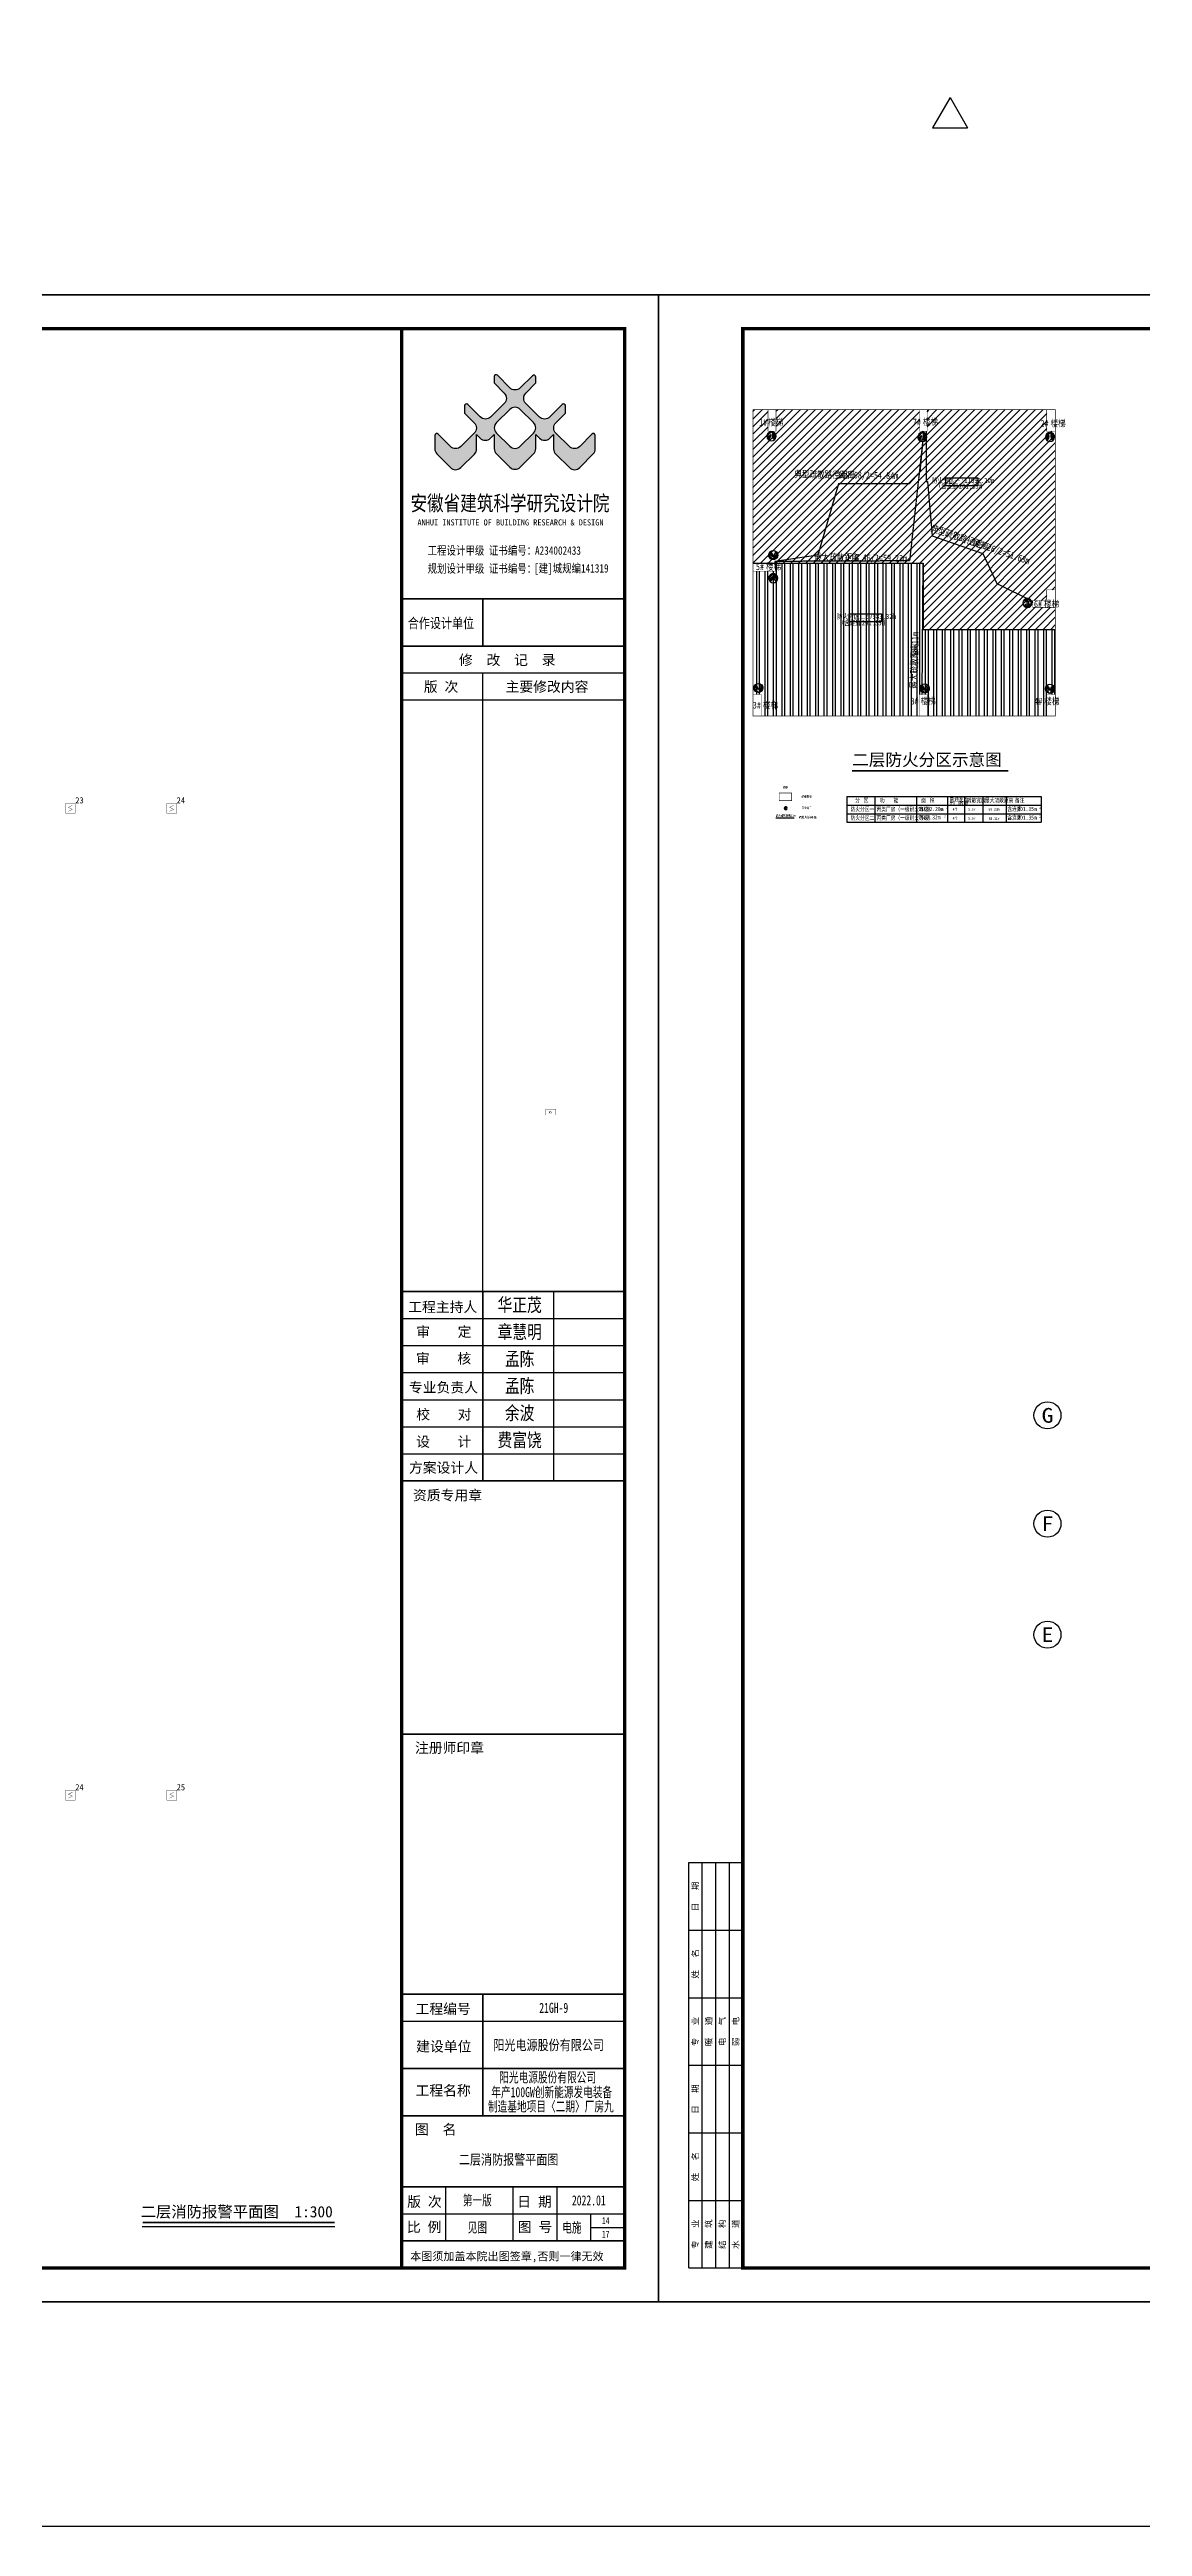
# Model space of a CAD drawing. Header units: millimetres. Extents: x -633009578 to 5705885, y -633235091 to 2571734.
# Drawn here: x 3427861 to 3524959, y 1815059 to 2035000 of the extents above; entities that cross this region are included whole.
import ezdxf
from ezdxf.enums import TextEntityAlignment as Align

# ---------------------------------------------------------------- set-up
doc = ezdxf.new("R2010")
doc.units = ezdxf.units.MM
doc.header["$LTSCALE"] = 1000
doc.header["$MEASUREMENT"] = 0
doc.linetypes.add('DASH', pattern=[0.35, 0.25, -0.1])
doc.linetypes.add('HIDDEN', pattern=[0.375, 0.25, -0.125])
doc.layers.get('0').update_dxf_attribs({"color": 9})
for name, color, linetype in [('000000000000电气', 7, 'Continuous'), ('3T_WOOD', 21, 'Continuous'), ('A-AREA(分区)', 251, 'Continuous'), ('A-AREA(房间)', 247, 'Continuous'), ('A-DI-N(图名)', 6, 'Continuous'), ('A-HATH(填充)', 8, 'Continuous'), ('A-OTHER(其它)', 192, 'Continuous'), ('A-TEXT(房间)', 243, 'Continuous'), ('AXIS_TEXT', 7, 'Continuous'), ('C-AXIS(轴号)', 3, 'Continuous'), ('C-TAB(表格)', 7, 'Continuous'), ('DIM_MODI', 6, 'Continuous'), ('PUB_TEXT', 7, 'Continuous'), ('分区', 230, 'Continuous'), ('标注', 4, 'Continuous'), ('设备-消防', 3, 'Continuous'), ('设备-照明', 3, 'Continuous'), ('设备-箱柜', 3, 'Continuous'), ('院图签、封面151013$0$PUB_TITLE', 153, 'Continuous'), ('院图签、封面151013$0$图签文字', 4, 'Continuous')]:
    doc.layers.add(name, color=color, linetype=linetype)
doc.styles.add('_TCH_AXIS', font='simhei.ttf', dxfattribs={"bigfont": 'GBCBIG'})
doc.styles.add('IDQSTYLE', font='simhei.ttf', dxfattribs={"width": 0.707, "bigfont": 'hztxt.shx'})
doc.styles.get("Standard").update_dxf_attribs({"font": 'simhei.ttf', "bigfont": 'hztxt.shx'})
doc.styles.add('TXT', font='simhei.ttf', dxfattribs={"width": 0.8, "bigfont": 'hztxt.shx'})
doc.styles.add('宋', font='simhei.ttf', dxfattribs={"width": 0.8})
doc.styles.add('宋体', font='simhei.ttf')
doc.styles.add('院图签、封面151013$0$-仿宋_GB2312', font='simhei.ttf')
doc.styles.add('院图签、封面151013$0$-宋体', font='simhei.ttf', dxfattribs={"width": 0.8})
doc.styles.add('黑体', font='simhei.ttf', dxfattribs={"width": 0.8})

# ---------------------------------------------------------------- blocks, each defined once
blk = doc.blocks.new('HC001224')
at = {"color": 0, "linetype": 'Continuous', "const_width": 0.2}
blk.add_lwpolyline([(-3.125, 3.125), (3.125, 3.125), (3.125, -3.125), (-3.125, -3.125)], close=True, dxfattribs=at)
blk.add_lwpolyline([(1.25, 1.875), (-1.25, 0.625), (1.25, -0.625), (-1.25, -1.875)], dxfattribs=at)
at = {"color": 0, "style": 'IDQSTYLE', "width": 0.7}
blk.add_attdef('PSFHATT', (5.125, -3.125), '', height=2.5, dxfattribs=at)
blk = doc.blocks.new('G$C30390A01')
at = {"layer": '院图签、封面151013$0$图签文字', "color": 6, "style": '院图签、封面151013$0$-宋体', "width": 0.7}
for s, p in [('年产100GW创新能源发电装备', (224, -862)), ('阳光电源股份有限公司', (460, -424)), ('制造基地项目〈二期〉厂房九', (125, -1285))]:
    blk.add_text(s, height=300, dxfattribs=at).set_placement(p)
blk = doc.blocks.new('院图签、封面151013$0$$titleblk$00000094')
at = {"layer": '院图签、封面151013$0$PUB_TITLE'}
for p, q in [((-120, 16), (0, 16)), ((-120, 16), (-120, 0)), ((-100, 16), (-100, 0)), ((-80, 16), (-80, 0)), ((-60, 16), (-60, 0)), ((-40, 16), (-40, 0)), ((-20, 16), (-20, 0)), ((0, 16), (0, 0)), ((-120, 12), (0, 12)), ((-120, 8), (0, 8)), ((-120, 4), (0, 4)), ((-120, 0), (0, 0))]:
    blk.add_line(p, q, dxfattribs=at)
at = {"layer": '院图签、封面151013$0$PUB_TITLE', "style": '院图签、封面151013$0$-仿宋_GB2312'}
for s, p in [('专   业', (-110, 13.2)), ('姓   名', (-90, 13.2)), ('日   期', (-70, 13.2)), ('专   业', (-50, 13.2)), ('姓   名', (-30, 13.2)), ('日   期', (-10, 13.2)), ('建   筑', (-110, 9.2)), ('暖   通', (-50, 9.2)), ('结   构', (-110, 5.2)), ('水   道', (-110, 1.2)), ('弱   电', (-50, 1.2)), ('电   气', (-50, 5.2))]:
    blk.add_text(s, height=1.8, dxfattribs=at).set_placement(p, align=Align.CENTER)
blk = doc.blocks.new('建筑图框_A1')
at = {"layer": '院图签、封面151013$0$PUB_TITLE', "ltscale": 100}
h = blk.add_hatch(color=256, dxfattribs=at)
h.paths.add_polyline_path([(78824, 55788), (78460, 56157, 0.670794), (78361, 56117), (78361, 55904), (78647, 55614, -0.414214), (78645, 55306), (78246, 54913, -0.414214), (77938, 54915), (77577, 55281, 0.670794), (77478, 55240), (77478, 54846, 0.197036), (77540, 54694), (77938, 54290, 0.414214), (78245, 54288), (78650, 54687, 0.20079), (78715, 54842), (78715, 55268), (78821, 55161, 0.414214), (79128, 55159), (79240, 55268), (79240, 54850, 0.200112), (79304, 54696), (79701, 54303, 0.411512), (80008, 54303), (80405, 54696, 0.200112), (80469, 54850), (80469, 55268), (80581, 55159, 0.414214), (80888, 55161), (80994, 55268), (80994, 54842, 0.20079), (81059, 54687), (81464, 54288, 0.414214), (81771, 54290), (82169, 54694, 0.197036), (82231, 54846), (82231, 55240, 0.670794), (82132, 55281), (81771, 54915, -0.414214), (81463, 54913), (81064, 55306, -0.414214), (81062, 55614), (81348, 55904), (81348, 56117, 0.670794), (81249, 56157), (80885, 55788, -0.414214), (80577, 55786), (80175, 56182, -0.414214), (80172, 56490), (80471, 56793), (80471, 56967, 0.66557), (80372, 57008), (80009, 56650, -0.414214), (79701, 56652), (79337, 57021, 0.670794), (79238, 56981), (79238, 56793), (79537, 56490, -0.414214), (79534, 56182), (79132, 55786, -0.414214)])
h.paths.add_polyline_path([(79305, 55621), (79702, 56012, -0.409989), (80007, 56012), (80404, 55621, -0.417685), (80404, 55312), (80008, 54919, -0.411512), (79701, 54919), (79305, 55312, -0.417685)], flags=16)
at = {"layer": '院图签、封面151013$0$PUB_TITLE'}
for p, q in [((76500, 49000), (83100, 49000)), ((83100, 49000), (76500, 49000)), ((76500, 49000), (83100, 49000)), ((83100, 48200), (76500, 48200)), ((78900, 29801), (78900, 48199)), ((83100, 47400), (76500, 47400)), ((83100, 29900), (76500, 29900)), ((83100, 29900), (76500, 29900)), ((76500, 29900), (83100, 29900)), ((76500, 29900), (83100, 29900)), ((76500, 29900), (83100, 29900)), ((83100, 29900), (76500, 29900)), ((76500, 29900), (83100, 29900)), ((76500, 29900), (83100, 29900)), ((83100, 29900), (76500, 29900)), ((81000, 24301), (81000, 29900)), ((76500, 29100), (83100, 29100)), ((76500, 28300), (83100, 28300)), ((76500, 27500), (83100, 27500)), ((76500, 26700), (83100, 26700)), ((76500, 25900), (83100, 25900)), ((76500, 25100), (83100, 25100)), ((77800, 1800), (77800, 3411)), ((79800, 1800), (79800, 3411)), ((81100, 1800), (81100, 3411)), ((76500, 2600), (83100, 2600)), ((82100, 1800), (82100, 2600)), ((82100, 2200), (83100, 2200))]:
    blk.add_line(p, q, dxfattribs=at)
blk.add_lwpolyline([(0, 0), (84100, 0), (84100, 59400), (0, 59400)], close=True, dxfattribs=at)
at = {"layer": '院图签、封面151013$0$PUB_TITLE', "const_width": 100}
blk.add_lwpolyline([(2500, 1000), (83100, 1000), (83100, 58400), (2500, 58400)], close=True, dxfattribs=at)
at = {"layer": '院图签、封面151013$0$PUB_TITLE'}
for points, const_width in [([(76500, 1000), (76500, 58400)], 100), ([(76500, 50400), (83100, 50400)], 48), ([(78900, 49000), (78900, 50400)], 48), ([(76500, 49000), (83100, 49000)], 48), ([(76500, 29900), (83100, 29900)], 50), ([(76500, 29900), (83100, 29900)], 48), ([(76500, 29900), (83100, 29900)], 48), ([(76500, 29900), (83100, 29900)], 48), ([(76500, 29900), (83100, 29900)], 48), ([(76500, 29900), (83100, 29900)], 48), ([(76500, 29900), (83100, 29900)], 48), ([(76500, 29900), (83100, 29900)], 48), ([(76500, 29900), (83100, 29900)], 48), ([(83100, 29900), (76500, 29900)], 35.3), ([(83100, 29900), (76500, 29900)], 35.3), ([(78900, 24301), (78900, 29900)], 48), ([(76500, 24300), (83100, 24300)], 48), ([(76500, 16800), (83100, 16800)], 48), ([(76500, 9100), (83100, 9100)], 48), ([(76500, 9100), (83100, 9100)], 48), ([(78900, 5500), (78900, 9100)], 48), ([(76500, 8300), (83100, 8300)], 48), ([(76500, 8300), (83100, 8300)], 48), ([(76500, 6900), (83100, 6900)], 48), ([(76500, 6900), (83100, 6900)], 48), ([(76500, 5500), (83100, 5500)], 48), ([(76500, 5500), (83100, 5500)], 48), ([(76500, 3400), (83100, 3400)], 48), ([(76500, 1800), (83100, 1800)], 48)]:
    blk.add_lwpolyline(points, dxfattribs=dict(at, const_width=const_width))
for points in [[(80172, 56490), (80471, 56793), (80471, 56967, 0.66557), (80372, 57008), (80009, 56650, -0.414214), (79701, 56652), (79337, 57021, 0.670794), (79238, 56981), (79238, 56793), (79537, 56490, -0.414214), (79534, 56182), (79132, 55786, -0.414214), (78824, 55788), (78460, 56157, 0.670794), (78361, 56117), (78361, 55904), (78647, 55614, -0.414214), (78645, 55306), (78246, 54913, -0.414214), (77938, 54915), (77577, 55281, 0.670794), (77478, 55240), (77478, 54846, 0.197036), (77540, 54694), (77938, 54290, 0.414214), (78245, 54288), (78650, 54687, 0.20079), (78715, 54842), (78715, 55268), (78821, 55161, 0.414214), (79128, 55159), (79240, 55268), (79240, 54850, 0.200112), (79304, 54696), (79701, 54303, 0.411512), (80008, 54303), (80405, 54696, 0.200112), (80469, 54850), (80469, 55268), (80581, 55159, 0.414214), (80888, 55161), (80994, 55268), (80994, 54842, 0.20079), (81059, 54687), (81464, 54288, 0.414214), (81771, 54290), (82169, 54694, 0.197036), (82231, 54846), (82231, 55240, 0.670794), (82132, 55281), (81771, 54915, -0.414214), (81463, 54913), (81064, 55306, -0.414214), (81062, 55614), (81348, 55904), (81348, 56117, 0.670794), (81249, 56157), (80885, 55788, -0.414214), (80577, 55786), (80175, 56182, -0.414214)], [(80404, 55621), (80007, 56012, 0.409989), (79702, 56012), (79305, 55621, 0.417685), (79305, 55312), (79701, 54919, 0.411512), (80008, 54919), (80404, 55312, 0.417685)]]:
    blk.add_lwpolyline(points, format="xyb", close=True, dxfattribs=at)
at = {"layer": '院图签、封面151013$0$PUB_TITLE', "xscale": 100, "yscale": 100, "zscale": 100, "rotation": 89.99999999999999}
blk.add_blockref('院图签、封面151013$0$$titleblk$00000094', (2500, 13000), dxfattribs=at)
at = {"layer": '院图签、封面151013$0$PUB_TITLE', "style": '院图签、封面151013$0$-宋体', "width": 0.8}
for s, height, p in [('安徽省建筑科学研究设计院', 450, (76757, 53010)), ('规划设计甲级 证书编号：', 250, (77264, 51174)), ('工程设计甲级 证书编号：', 250, (77264, 51709)), ('A234002433', 250, (80445, 51709)), ('[建]城规编141319', 250, (80416, 51182)), ('合作设计单位', 300, (76678, 49536))]:
    blk.add_text(s, height=height, dxfattribs=at).set_placement(p)
at = {"layer": '院图签、封面151013$0$PUB_TITLE', "ltscale": 100, "style": '院图签、封面151013$0$-宋体'}
blk.add_text('ANHUI INSTITUTE OF BUILDING RESEARCH & DESIGN', height=180, dxfattribs=at).set_placement((76964, 52576))
at = {"layer": '院图签、封面151013$0$PUB_TITLE', "style": '院图签、封面151013$0$-宋体'}
for s, height, p in [('修  改  记  录', 300, (78192, 48446)), ('版 次', 300, (77152, 47653)), ('主要修改内容', 300, (79572, 47653)), ('工程主持人', 300, (76689, 29294)), ('审    定', 300, (76930, 28560)), ('审    核', 300, (76921, 27769)), ('专业负责人', 300, (76711, 26914)), ('校    对', 300, (76930, 26115)), ('设    计', 300, (76926, 25308)), ('方案设计人', 300, (76712, 24538)), ('资质专用章', 300, (76832, 23721)), ('注册师印章', 300, (76890, 16247)), ('工程编号', 300, (76906, 8519)), ('建设单位', 300, (76925, 7409)), ('工程名称', 300, (76906, 6104)), ('图  名', 300, (76890, 4952)), ('版 次', 300, (76659, 2811)), ('日 期', 300, (79920, 2814)), ('比 例', 300, (76652, 2063)), ('图 号', 300, (79934, 2063)), ('本图须加盖本院出图签章,否则一律无效', 240, (76750, 1224))]:
    blk.add_text(s, height=height, dxfattribs=at).set_placement(p)
at = {"layer": '院图签、封面151013$0$图签文字', "color": 6, "style": '院图签、封面151013$0$-宋体'}
for tag, height, width, p in [('工程主持人', 400, 0.8, (79991, 29506)), ('审定', 400, 0.8, (79991, 28706)), ('审核', 400, 0.8, (79991, 27906)), ('专业负责人', 400, 0.8, (79991, 27106)), ('校对', 400, 0.8, (79991, 26306)), ('设计', 400, 0.8, (79991, 25506)), ('方案设计人', 400, 0.8, (79991, 24707)), ('工程编号', 300, 0.7, (81000, 8700)), ('版次', 300, 0.7, (78738, 3006)), ('日期', 300, 0.7, (82038, 3000)), ('比例', 300, 0.7, (78738, 2200)), ('图号_X施', 300, 0.7, (81538, 2200)), ('图号', 200, 0.7, (82538, 2400)), ('图号_总数', 200, 0.7, (82538, 2000))]:
    blk.add_attdef(tag, text='', height=height, dxfattribs=dict(at, width=width)).set_placement(p, align=Align.MIDDLE_CENTER)
at = {"layer": '院图签、封面151013$0$图签文字', "color": 6, "style": '院图签、封面151013$0$-宋体', "width": 0.7}
for tag, p in [('建设单位_001', (80936, 7446)), ('工程名称_001', (80934, 6045)), ('图名_001', (79743, 4060))]:
    blk.add_attdef(tag, p, '', height=300, dxfattribs=at)
blk = doc.blocks.new('ggdfgd')
at = {"layer": '分区'}
h = blk.add_hatch(color=256, dxfattribs=at)
edge = h.paths.add_edge_path()
edge.add_line((33, -1343), (-502, -833))
edge.add_ellipse((-425, -752), major_axis=(112, 3), ratio=0.9999996, start_angle=44.99996, end_angle=225, ccw=False)
edge.add_line((-348, -671), (-89, -917))
edge.add_ellipse((-848, -827), major_axis=(764, 19), ratio=0.9999996, start_angle=-8.15742, end_angle=24.12322)
edge.add_ellipse((-848, -827), major_axis=(764, 19), ratio=0.9999996, start_angle=24.12323, end_angle=56.40386)
edge.add_ellipse((17, -671), major_axis=(671, 17), ratio=0.9999996, start_angle=131.58272, end_angle=270)
h = blk.add_hatch(color=256, dxfattribs=at)
edge = h.paths.add_edge_path()
edge.add_line((33, -1343), (543, -807))
edge.add_ellipse((462, -730), major_axis=(112, 3), ratio=0.999999, start_angle=-45.00003, end_angle=135.00001)
edge.add_line((381, -653), (135, -912))
edge.add_ellipse((889, -784), major_axis=(764, 19), ratio=0.9999996, start_angle=155.87679, end_angle=188.15743, ccw=False)
edge.add_ellipse((889, -784), major_axis=(764, 19), ratio=0.9999996, start_angle=123.59613, end_angle=155.87676, ccw=False)
edge.add_ellipse((17, -671), major_axis=(671, 17), ratio=0.9999996, start_angle=270, end_angle=408.41727, ccw=False)
for p, q in [((33, -1343), (-502, -833)), ((-348, -671), (-89, -917)), ((33, -1343), (543, -807)), ((33, -1343), (33, -1343)), ((33, -1343), (33, -1343)), ((381, -653), (135, -912))]:
    blk.add_line(p, q, dxfattribs=at)
blk.add_ellipse((17, -671), major_axis=(671, 17), ratio=0.9999996, start_param=-1.5707859, end_param=4.7123994, dxfattribs=at)
at = {"layer": '分区', "extrusion": (0, 0, -1)}
for centre, major_axis, ratio, start_param, end_param in [((17, -671), (671, 17), 0.9999996, 1.5707963, 3.9866335), ((-425, -752), (112, 3), 0.9999996, 2.3561944, 5.4977879), ((-848, -827), (764, 19), 0.9999996, -0.9844332, -0.4210298), ((-848, -827), (764, 19), 0.9999996, -0.4210296, 0.1423738), ((17, -671), (671, 17), 0.9999996, -0.8450408, 1.5707964), ((889, -784), (764, 19), 0.9999996, 2.9992187, 3.5626221), ((889, -784), (764, 19), 0.9999996, 3.5626226, 4.126026), ((462, -730), (112, 3), 0.999999, 3.9269906, 7.068584)]:
    blk.add_ellipse(centre, major_axis=major_axis, ratio=ratio, start_param=start_param, end_param=end_param, dxfattribs=at)
blk = doc.blocks.new('厂房九二层防火分区示意')
at = {"layer": 'A-HATH(填充)'}
h = blk.add_hatch(dxfattribs=at)
h.set_pattern_fill('ANSI31', color=256, scale=1500)
h.set_pattern_definition([(45, (-2537822.6, -1313862), (-1683.798, 1683.798), [])])
h.paths.add_polyline_path([(10195, 0), (10195, -9595), (6670, -9595), (6670, 0), (0, 0), (0, -68260), (75570, -68260), (75570, -97640), (134280, -97640), (134280, -87810), (124340, -87810), (124340, -84810), (130470, -84810), (130470, -80085), (134280, -80085), (134280, -9595), (130470, -9595), (130470, 0), (77340, 0), (77340, -9595), (73950, -9595), (73950, 0)])
h = blk.add_hatch(dxfattribs=at)
h.set_pattern_fill('金属', color=256, scale=1500, angle=45)
h.set_pattern_definition([(90, (-2537822.6, -1313862), (-3750, 5e-13), []), (90, (-2536572.6, -1312612), (-3750, 5e-13), [])])
h.paths.add_polyline_path([(10195, -71710), (0, -71710), (0, -126485), (3810, -126485), (3810, -136080), (73950, -136080), (73950, -126485), (77340, -126485), (77340, -136080), (130470, -136080), (130470, -126485), (134280, -126485), (134280, -97640), (75570, -97640), (75570, -68260), (10195, -68260)])
for points in [[(75590, -9590), (75450, -13420), (74183, -27850), (69309, -33040), (38040, -33040), (28840, -64654), (9690, -67440), (9690, -68140)], [(76990, -9590), (76990, -31975), (77460, -31975), (79557, -56073), (102057, -63958), (108340, -77239), (124220, -85030)], [(0, -68260), (75570, -68260), (75570, -97640), (134280, -97640)], [(75450, -68380), (74940, -126490)]]:
    blk.add_lwpolyline(points)
at = {"linetype": 'HIDDEN'}
blk.add_lwpolyline([(75704, -9596), (75450, -13420), (69532, -67182), (69532, -67182), (9690, -67440), (9690, -68140)], dxfattribs=at)
at = {"layer": 'A-AREA(分区)', "color": 6, "const_width": 250}
blk.add_lwpolyline([(134280, -97640), (134280, -97640), (134280, -97640), (134280, -97640), (134280, -97640), (75570, -97640), (75570, -68260), (0, -68260), (0, 0), (134280, 0), (134280, -97640)], close=True, dxfattribs=at)
at = {"layer": 'A-AREA(分区)', "color": 4, "const_width": 250}
blk.add_lwpolyline([(134280, -97640), (134280, -136080), (0, -136080), (0, -68260), (75570, -68260), (75570, -97640), (134280, -97640), (134280, -97640), (134280, -97640), (134280, -97640), (134280, -97640)], close=True, dxfattribs=at)
at = {"layer": 'A-AREA(房间)'}
for points in [[(85647, -30260), (99918, -30260), (99918, -33825), (85647, -33825)], [(42785, -90652), (57055, -90652), (57055, -94216), (42785, -94216)]]:
    blk.add_lwpolyline(points, close=True, dxfattribs=at)
at = {"layer": 'A-OTHER(其它)', "color": 1, "linetype": 'DASH', "const_width": 200}
for points in [[(6670, -9595), (10195, -9595), (10195, 0), (6670, 0)], [(77340, 0), (73950, 0), (73950, -9595), (77340, -9595)], [(130470, -9595), (134280, -9595), (134280, 0), (130470, 0)], [(10195, -68260), (0, -68260), (0, -71710), (10195, -71710)], [(134280, -80085), (130470, -80085), (130470, -84810), (124340, -84810), (124340, -87810), (134280, -87810)], [(3810, -126485), (0, -126485), (0, -136080), (3810, -136080)], [(73950, -126485), (77340, -126485), (77340, -136080), (73950, -136080)], [(130470, -126485), (134280, -126485), (134280, -136080), (130470, -136080)]]:
    blk.add_lwpolyline(points, close=True, dxfattribs=at)
at = {"layer": '标注', "yscale": 3, "zscale": 3}
for p, xscale, rotation in [((8210, -13862), -3, 181.4289268429041), ((75184, -14249), -3, 181.4289268429041), ((131890, -14231), -3, 181.4289268429041), ((8992, -62606), 3, 358.5710731570959), ((8992, -76896), -3, 181.4289268429041), ((119902, -85901), -3, 91.4289268429041), ((2400, -121563, 0), 3, 358.5710731570959), ((76300, -121797, 0), 3, 358.5710731570959), ((131919, -121967), 3, 358.5710731570959)]:
    blk.add_blockref('ggdfgd', p, dxfattribs=dict(at, xscale=xscale, rotation=rotation))
at = {"layer": 'A-TEXT(房间)', "width": 0.8}
for s, height, style, p in [('1#', 3000, 'TXT', (2768, -7120)), ('楼梯', 3000, 'TXT', (6768, -7120)), ('7#', 3000, 'TXT', (71015, -7032)), ('楼梯', 3000, 'TXT', (75472, -7032)), ('2#', 3000, 'TXT', (127692, -7630)), ('楼梯', 3000, 'TXT', (132149, -7630)), ('防火分区一', 2253.2, '黑体', (79451, -32583)), ('（含连廊', 2253.2, '黑体', (81058, -35111)), ('201.35m', 2253.2, '黑体', (91428, -35111)), (':11092.20m', 2253.2, '黑体', (92413, -32583)), ('2', 1127, '黑体', (100501, -33611)), ('）', 2253, '黑体', (101033, -35111)), ('2', 1127, '黑体', (105375, -31083)), ('5#', 3000, 'TXT', (1302, -71270, 1714)), ('楼梯', 3000, 'TXT', (5760, -71270, 1714)), ('6#', 3000, 'TXT', (124808, -87833)), ('楼梯', 3000, 'TXT', (129266, -87833)), ('防火分区二', 2253.2, '黑体', (37237, -92975)), ('（含连廊', 2253.2, '黑体', (37959, -95809)), ('201.35m', 2253.2, '黑体', (48329, -95809)), (':7583.32m', 2253.2, '黑体', (50199, -92975)), ('2', 1127, '黑体', (57402, -94309)), ('）', 2253, '黑体', (57934, -95809)), ('2', 1127, '黑体', (61865, -91475)), ('3#', 3000, 'TXT', (-64, -132748)), ('楼梯', 3000, 'TXT', (4393, -132748)), ('8#', 3000, 'TXT', (69982, -130926)), ('楼梯', 3000, 'TXT', (74439, -130926)), ('4#', 3000, 'TXT', (124965, -131019)), ('楼梯', 3000, 'TXT', (129422, -131019))]:
    blk.add_text(s, height=height, dxfattribs=dict(at, style=style)).set_placement(p)
at = {"layer": 'A-TEXT(房间)', "style": 'TXT', "width": 0.8}
for s, rotation, p in [('典型疏散路径距离', 359.16668, (18360, -30175)), ('109.68/2=54.84m', 359.16668, (37558, -30455)), ('典型疏散路径距离', 341.182171, (78676, -53858)), ('最大疏散距离', 359.16668, (27126, -66934)), ('118.46/2=59.23m', 359.16668, (41524, -67143)), ('103.26/2=51.63m', 341.182171, (96849, -60051)), ('最大疏散距离', 88.433323, (72836, -123973)), ('58.11m', 88.433323, (73230, -109578))]:
    blk.add_text(s, height=3000, rotation=rotation, dxfattribs=at).set_placement(p)
blk = doc.blocks.new('HC001178')
at = {"color": 0, "linetype": 'Continuous', "const_width": 0.2}
blk.add_lwpolyline([(-3.1, 1.9), (3.1, 1.9), (3.1, -1.9), (-3.1, -1.9)], close=True, dxfattribs=at)
at = {"color": 0, "style": 'IDQSTYLE', "width": 0.7}
for tag, p in [('RS', (-1.3, -0.8)), ('PSFHATT', (5.1, -1.9))]:
    blk.add_attdef(tag, p, '', height=1.5, dxfattribs=at)

msp = doc.modelspace()

# ---------------------------------------------------------------- linework, layer by layer
at = {"elevation": 0}
msp.add_lwpolyline([(2725055.4, 2013212), (4008204.7, 2013212), (4008204.7, 1835012), (2725055.4, 1835012)], close=True, dxfattribs=at)
at = {"layer": '000000000000电气', "color": 4}
msp.add_line((3436092.3, 1841684.3), (3453207.3, 1841684.3), dxfattribs=at)
msp.add_line((3436092.3, 1841684.3), (3453207.3, 1841684.3), dxfattribs=at)
at = {"layer": '000000000000电气', "color": 4, "const_width": 172.8}
msp.add_lwpolyline([(3436122.7, 1842048), (3453196, 1842048), (3436122.7, 1842048), (3453196, 1842048), (3436122.7, 1842048)], dxfattribs=at)
msp.add_lwpolyline([(3436122.7, 1842048), (3453196, 1842048), (3436122.7, 1842048), (3453196, 1842048), (3436122.7, 1842048)], dxfattribs=at)
at = {"layer": '3T_WOOD', "elevation": 0}
msp.add_lwpolyline([(2974832.1, 2253885), (3772422.7, 2253885), (3772422.7, 1815059), (2974832.1, 1815059)], close=True, dxfattribs=at)
at = {"layer": '3T_WOOD'}
msp.add_lwpolyline([(3492376, 1966780.2), (3494019.4, 1966780.2)], dxfattribs=at)
at = {"layer": 'A-DI-N(图名)', "const_width": 140}
msp.add_lwpolyline([(3499165.7, 1970956.4), (3513055.8, 1970956.4)], dxfattribs=at)
at = {"layer": 'A-OTHER(其它)', "color": 1, "linetype": 'DASH', "const_width": 40}
msp.add_lwpolyline([(3492678.7, 1968986.8), (3493798, 1968986.8), (3493798, 1968303.2), (3492678.7, 1968303.2)], close=True, dxfattribs=at)
at = {"layer": 'C-AXIS(轴号)'}
for centre in [(3516520, 1913720.5), (3516520, 1904100.5), (3516520, 1894244.4)]:
    msp.add_circle(centre, 1200, dxfattribs=at)
at = {"layer": 'C-TAB(表格)'}
for p, q in [((3498702.5, 1968663.3), (3498702.5, 1966392.3)), ((3498702.5, 1968663.3), (3515966.2, 1968663.3)), ((3501176.7, 1968663.3), (3501176.7, 1966392.3)), ((3504878.1, 1968663.3), (3504878.1, 1966392.3)), ((3507627.5, 1968663.3), (3507627.5, 1966392.3)), ((3509160.5, 1968663.3), (3509160.5, 1966392.3)), ((3510770.4, 1968663.3), (3510770.4, 1966392.3)), ((3512843.3, 1968663.3), (3512843.3, 1966392.3)), ((3515966.2, 1968663.3), (3515966.2, 1966392.3)), ((3498702.5, 1967899.4), (3515966.2, 1967899.4)), ((3498702.5, 1967135.4), (3515966.2, 1967135.4)), ((3498702.5, 1966392.3), (3515966.2, 1966392.3))]:
    msp.add_line(p, q, dxfattribs=at)
at = {"layer": 'DIM_MODI'}
for p, q in [((3507869.1, 2030739.4), (3506310.3, 2028039.4)), ((3507869.1, 2030739.4), (3509428, 2028039.4)), ((3506310.3, 2028039.4), (3509428, 2028039.4))]:
    msp.add_line(p, q, dxfattribs=at)

# ---------------------------------------------------------------- block references
at = {"layer": '3T_WOOD', "xscale": 0.2, "yscale": 0.2, "zscale": 0.2}
msp.add_blockref('厂房九二层防火分区示意', (3490357, 2003031.8), dxfattribs=at)
at = {"layer": '标注', "xscale": -0.2, "yscale": 0.2, "zscale": 0.2, "rotation": 271.4289268429041}
msp.add_blockref('ggdfgd', (3493406.4, 1967630.2), dxfattribs=at)
at = {"layer": '设备-消防', "xscale": 140, "yscale": 140, "zscale": 140}
for p in [(3429714.8, 1967622), (3438720.3, 1967622), (3429714.8, 1879993), (3438720.3, 1879993)]:
    msp.add_blockref('HC001224', p, dxfattribs=at)
at = {"layer": '设备-照明', "color": 6}
ref = msp.add_blockref('HC001178', (3472399.4, 1940657), dxfattribs=dict(at, xscale=140, yscale=140, zscale=140))
ref.add_attrib('RS', 'RS', (3472220.2, 1940545.6), dxfattribs={"layer": '0', "color": 0, "height": 210, "width": 0.8})
at = {"layer": '设备-箱柜'}
ref = msp.add_blockref('建筑图框_A1', (3229655.4, 1835012, 0), dxfattribs=dict(at, xscale=3, yscale=3))
ref.add_attrib('工程编号', '21GH-9', dxfattribs={"layer": '院图签、封面151013$0$图签文字', "color": 6, "height": 900, "style": '院图签、封面151013$0$-宋体', "width": 0.7}).set_placement((3472655.4, 1861113.2, 0), align=Align.MIDDLE_CENTER)
ref.add_attrib('建设单位_001', '阳光电源股份有限公司', (3467294.2, 1857355.7, 0), dxfattribs={"layer": '院图签、封面151013$0$图签文字', "color": 6, "height": 900, "style": '院图签、封面151013$0$-宋体', "width": 0.8})
ref.add_attrib('图名_001', '二层消防报警平面图', (3464230.1, 1847190.9, 0), dxfattribs={"layer": '院图签、封面151013$0$图签文字', "color": 6, "height": 900, "style": '院图签、封面151013$0$-宋体', "width": 0.8})
ref.add_attrib('版次', '第一版', dxfattribs={"layer": '院图签、封面151013$0$图签文字', "color": 6, "height": 900, "style": '院图签、封面151013$0$-宋体', "width": 0.7}).set_placement((3465869.7, 1844029.2, 0), align=Align.MIDDLE_CENTER)
ref.add_attrib('比例', '见图', dxfattribs={"layer": '院图签、封面151013$0$图签文字', "color": 6, "height": 900, "style": '院图签、封面151013$0$-宋体', "width": 0.7}).set_placement((3465869.7, 1841612.5, 0), align=Align.MIDDLE_CENTER)
ref.add_attrib('日期', '2022.01', dxfattribs={"layer": '院图签、封面151013$0$图签文字', "color": 6, "height": 900, "style": '院图签、封面151013$0$-宋体', "width": 0.7}).set_placement((3475769.7, 1844012.7, 0), align=Align.MIDDLE_CENTER)
ref.add_attrib('图号_X施', '电施', dxfattribs={"layer": '院图签、封面151013$0$图签文字', "color": 6, "height": 900, "style": '院图签、封面151013$0$-宋体', "width": 0.7}).set_placement((3474269.7, 1841612.5, 0), align=Align.MIDDLE_CENTER)
ref.add_attrib('图号', '14', dxfattribs={"layer": '院图签、封面151013$0$图签文字', "color": 6, "height": 600, "style": '院图签、封面151013$0$-宋体', "width": 0.7}).set_placement((3477269.7, 1842212.2, 0), align=Align.MIDDLE_CENTER)
ref.add_attrib('图号_总数', '17', dxfattribs={"layer": '院图签、封面151013$0$图签文字', "color": 6, "height": 600, "style": '院图签、封面151013$0$-宋体', "width": 0.7}).set_placement((3477269.7, 1841012.2, 0), align=Align.MIDDLE_CENTER)
ref.add_attrib('设计', '费富饶', dxfattribs={"layer": '院图签、封面151013$0$图签文字', "color": 6, "height": 1200, "style": '院图签、封面151013$0$-宋体', "width": 0.8}).set_placement((3469628.2, 1911529.8, 0), align=Align.MIDDLE_CENTER)
ref.add_attrib('校对', '余波', dxfattribs={"layer": '院图签、封面151013$0$图签文字', "color": 6, "height": 1200, "style": '院图签、封面151013$0$-宋体', "width": 0.8}).set_placement((3469628.2, 1913929.8, 0), align=Align.MIDDLE_CENTER)
ref.add_attrib('专业负责人', '孟陈', dxfattribs={"layer": '院图签、封面151013$0$图签文字', "color": 6, "height": 1200, "style": '院图签、封面151013$0$-宋体', "width": 0.8}).set_placement((3469628.2, 1916329.8, 0), align=Align.MIDDLE_CENTER)
ref.add_attrib('审核', '孟陈', dxfattribs={"layer": '院图签、封面151013$0$图签文字', "color": 6, "height": 1200, "style": '院图签、封面151013$0$-宋体', "width": 0.8}).set_placement((3469628.2, 1918729.8, 0), align=Align.MIDDLE_CENTER)
ref.add_attrib('审定', '章慧明', dxfattribs={"layer": '院图签、封面151013$0$图签文字', "color": 6, "height": 1200, "style": '院图签、封面151013$0$-宋体', "width": 0.8}).set_placement((3469628.2, 1921129.8, 0), align=Align.MIDDLE_CENTER)
ref.add_attrib('工程主持人', '华正茂', dxfattribs={"layer": '院图签、封面151013$0$图签文字', "color": 6, "height": 1200, "style": '院图签、封面151013$0$-宋体', "width": 0.8}).set_placement((3469628.2, 1923529.8, 0), align=Align.MIDDLE_CENTER)
ref = msp.add_blockref('建筑图框_A1', (3481955.4, 1835012, 0), dxfattribs=dict(at, xscale=3, yscale=3))
ref.add_attrib('工程编号', '21GH-9', dxfattribs={"layer": '院图签、封面151013$0$图签文字', "color": 6, "height": 900, "style": '院图签、封面151013$0$-宋体', "width": 0.7}).set_placement((3724955.4, 1861113.2, 0), align=Align.MIDDLE_CENTER)
ref.add_attrib('建设单位_001', '阳光电源股份有限公司', (3719594.2, 1857355.7, 0), dxfattribs={"layer": '院图签、封面151013$0$图签文字', "color": 6, "height": 900, "style": '院图签、封面151013$0$-宋体', "width": 0.8})
ref.add_attrib('图名_001', '二层消防联动平面图', (3716530.1, 1847193.5, 0), dxfattribs={"layer": '院图签、封面151013$0$图签文字', "color": 6, "height": 900, "style": '院图签、封面151013$0$-宋体', "width": 0.8})
ref.add_attrib('版次', '第一版', dxfattribs={"layer": '院图签、封面151013$0$图签文字', "color": 6, "height": 900, "style": '院图签、封面151013$0$-宋体', "width": 0.7}).set_placement((3718169.7, 1844029.2, 0), align=Align.MIDDLE_CENTER)
ref.add_attrib('比例', '见图', dxfattribs={"layer": '院图签、封面151013$0$图签文字', "color": 6, "height": 900, "style": '院图签、封面151013$0$-宋体', "width": 0.7}).set_placement((3718169.7, 1841612.5, 0), align=Align.MIDDLE_CENTER)
ref.add_attrib('日期', '2022.01', dxfattribs={"layer": '院图签、封面151013$0$图签文字', "color": 6, "height": 900, "style": '院图签、封面151013$0$-宋体', "width": 0.7}).set_placement((3728069.7, 1844012.7, 0), align=Align.MIDDLE_CENTER)
ref.add_attrib('图号_X施', '电施', dxfattribs={"layer": '院图签、封面151013$0$图签文字', "color": 6, "height": 900, "style": '院图签、封面151013$0$-宋体', "width": 0.7}).set_placement((3726569.7, 1841612.5, 0), align=Align.MIDDLE_CENTER)
ref.add_attrib('图号', '17', dxfattribs={"layer": '院图签、封面151013$0$图签文字', "color": 6, "height": 600, "style": '院图签、封面151013$0$-宋体', "width": 0.7}).set_placement((3729569.7, 1842212.2, 0), align=Align.MIDDLE_CENTER)
ref.add_attrib('图号_总数', '17', dxfattribs={"layer": '院图签、封面151013$0$图签文字', "color": 6, "height": 600, "style": '院图签、封面151013$0$-宋体', "width": 0.7}).set_placement((3729569.7, 1841012.2, 0), align=Align.MIDDLE_CENTER)
ref.add_attrib('设计', '费富饶', dxfattribs={"layer": '院图签、封面151013$0$图签文字', "color": 6, "height": 1200, "style": '院图签、封面151013$0$-宋体', "width": 0.8}).set_placement((3721928.2, 1911529.8, 0), align=Align.MIDDLE_CENTER)
ref.add_attrib('校对', '余波', dxfattribs={"layer": '院图签、封面151013$0$图签文字', "color": 6, "height": 1200, "style": '院图签、封面151013$0$-宋体', "width": 0.8}).set_placement((3721928.2, 1913929.8, 0), align=Align.MIDDLE_CENTER)
ref.add_attrib('专业负责人', '孟陈', dxfattribs={"layer": '院图签、封面151013$0$图签文字', "color": 6, "height": 1200, "style": '院图签、封面151013$0$-宋体', "width": 0.8}).set_placement((3721928.2, 1916329.8, 0), align=Align.MIDDLE_CENTER)
ref.add_attrib('审核', '孟陈', dxfattribs={"layer": '院图签、封面151013$0$图签文字', "color": 6, "height": 1200, "style": '院图签、封面151013$0$-宋体', "width": 0.8}).set_placement((3721928.2, 1918729.8, 0), align=Align.MIDDLE_CENTER)
ref.add_attrib('审定', '章慧明', dxfattribs={"layer": '院图签、封面151013$0$图签文字', "color": 6, "height": 1200, "style": '院图签、封面151013$0$-宋体', "width": 0.8}).set_placement((3721928.2, 1921129.8, 0), align=Align.MIDDLE_CENTER)
ref.add_attrib('工程主持人', '华正茂', dxfattribs={"layer": '院图签、封面151013$0$图签文字', "color": 6, "height": 1200, "style": '院图签、封面151013$0$-宋体', "width": 0.8}).set_placement((3721928.2, 1923529.8, 0), align=Align.MIDDLE_CENTER)
at = {"layer": '设备-箱柜', "xscale": 3, "yscale": 3, "zscale": 3}
msp.add_blockref('G$C30390A01', (3466437.8, 1855763.7, 0), dxfattribs=at)

# ---------------------------------------------------------------- texts
at = {"layer": '000000000000电气', "color": 1, "style": '宋体'}
for s, p in [('23', (3430152.3, 1968059.5)), ('24', (3439157.8, 1968059.5))]:
    msp.add_text(s, height=550, dxfattribs=at).set_placement(p)
at = {"layer": '000000000000电气', "color": 1, "lineweight": 35, "style": '宋体'}
for s, p in [('24', (3430152.3, 1880430.5)), ('25', (3439157.8, 1880430.5))]:
    msp.add_text(s, height=550, dxfattribs=at).set_placement(p)
at = {"layer": '000000000000电气', "color": 4, "style": '宋'}
for s, p in [('二层消防报警平面图', (3435958.3, 1842507.8)), ('1:300', (3449622.3, 1842507.8))]:
    msp.add_text(s, height=1000, dxfattribs=at).set_placement(p)
at = {"layer": 'A-TEXT(房间)', "style": 'TXT', "width": 0.8}
for s, height, p in [('图例', 200, (3493041, 1969371.3)), ('疏散楼梯', 200, (3494675, 1968568)), ('分', 375, (3499436.7, 1968143.4)), ('区', 375, (3500190.2, 1968143.4)), ('功', 375, (3501629.8, 1968143.4)), ('能', 375, (3502836.9, 1968143.4)), ('面', 375, (3505305, 1968143.4)), ('积', 375, (3506058.6, 1968143.4)), ('直通室外', 375, (3507804.1, 1968268.9)), ('疏散宽度', 375, (3509361.2, 1968143.4)), ('最大疏散距离', 375, (3510967.8, 1968143.4)), ('备注', 375, (3513627.1, 1968143.4)), ('最大疏散距离', 200, (3492378.6, 1966879)), ('25.11m', 200, (3493338.6, 1966879)), ('疏散路径与距离', 200, (3494438.8, 1966730.7)), ('安全出口', 200, (3494682, 1967569.2)), ('防火分区一', 375, (3499026.1, 1967352.5)), ('防火分区二', 375, (3499026.1, 1966588.6)), ('丙类厂房（一级耐火等级）', 375, (3501326.9, 1967352.5)), ('丙类厂房（一级耐火等级）', 375, (3501326.9, 1966588.6)), ('7583.32m', 375, (3505055.9, 1966638.8)), ('11092.20m', 375, (3505062.3, 1967382)), ('2', 187.5, (3507341.7, 1966826.3)), ('2', 187.5, (3507519.4, 1967569.5)), ('出口数量', 375, (3507801.4, 1967895.4)), ('4个', 250, (3508094.6, 1967406.1)), ('4个', 250, (3508094.6, 1966612.1)), ('5.6m', 250, (3509479.4, 1967406.1)), ('5.6m', 250, (3509479.4, 1966612.1)), ('59.23m', 250, (3511277.4, 1967406.1)), ('58.11m', 250, (3511285.8, 1966587.2)), ('含连廊', 375, (3512949.5, 1967379.5)), ('含连廊', 375, (3512949.5, 1966615.5)), ('201.35m', 375, (3513849.5, 1967379.5)), ('201.35m', 375, (3513849.5, 1966615.5)), ('2', 187.5, (3515792.4, 1967567)), ('2', 187.5, (3515792.4, 1966803))]:
    msp.add_text(s, height=height, dxfattribs=at).set_placement(p)
at = {"layer": 'AXIS_TEXT', "style": '_TCH_AXIS'}
for s, width, p, p2 in [('G', 0.944445, (3515991.5, 1913067.6), (3517048.5, 1913067.6)), ('F', 1.062501, (3515991.5, 1903447.6), (3517048.5, 1903447.6)), ('E', 1.062501, (3515991.5, 1893591.5), (3517048.5, 1893591.5))]:
    msp.add_text(s, height=1305.8, dxfattribs=dict(at, width=width)).set_placement(p, p2, align=Align.FIT)
at = {"layer": 'PUB_TEXT'}
msp.add_text('二层防火分区示意图', height=1082.49, dxfattribs=at).set_placement((3499165.7, 1971395.9, 0))

doc.saveas('drawing.dxf')
